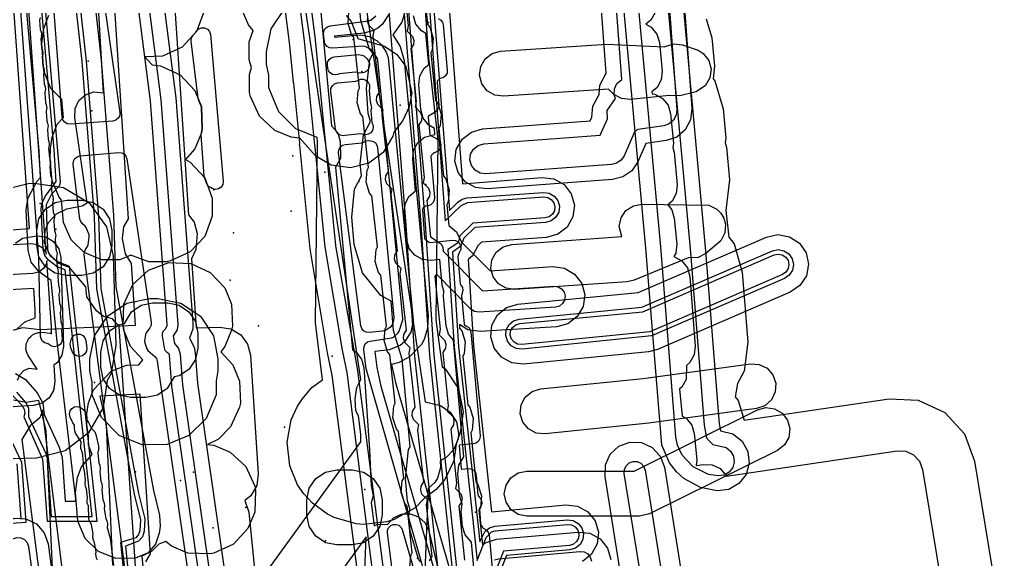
# Model space of a CAD drawing. Header units: metres. Extents: x 3158 to 3711, y 9867 to 11440.
# Drawn here: x 3248 to 3313.4, y 9930.1 to 9966 of the extents above; entities that cross this region are included whole.
import ezdxf

# ---------------------------------------------------------------- set-up
doc = ezdxf.new("R2010")
doc.units = ezdxf.units.M
for name, color, linetype in [('AI_GREENING_ALLOWED_ZONE', 4, 'Continuous'), ('AI_GREENING_EXCLUSIONS', 1, 'Continuous'), ('AI_GREENING_LAWN', 82, 'Continuous'), ('AI_GREENING_REJECTED', 6, 'Continuous')]:
    doc.layers.add(name, color=color, linetype=linetype)

msp = doc.modelspace()

# ---------------------------------------------------------------- linework, layer by layer
at = {"layer": 'AI_GREENING_ALLOWED_ZONE'}
msp.add_lwpolyline([(3259.801, 9965.221), (3259.944, 9965.371), (3260.135, 9965.45), (3260.342, 9965.445), (3260.529, 9965.356), (3260.664, 9965.2), (3260.724, 9965.002), (3261.575, 9955.245), (3261.548, 9955.035), (3261.436, 9954.854), (3261.26, 9954.736), (3261.051, 9954.702), (3260.846, 9954.758), (3260.724, 9954.821), (3260.583, 9954.93), (3260.489, 9955.081), (3260.353, 9955.427), (3260.319, 9955.573), (3260.11, 9958.325), (3260.123, 9958.482), (3260.179, 9958.711), (3260.186, 9958.779), (3260.134, 9960.158), (3260.115, 9960.244), (3259.956, 9960.624), (3259.921, 9960.754), (3259.443, 9964.554), (3259.463, 9964.77), (3259.573, 9964.957), (3259.766, 9965.164), (3259.801, 9965.221)], close=True, dxfattribs=at)
at = {"layer": 'AI_GREENING_EXCLUSIONS'}
for points in [[(3247.859, 10023.571), (3249.243, 10023.316), (3250.55, 10022.788), (3251.734, 10022), (3252.47, 10021.299), (3253.503, 10019.812), (3254.02, 10018.5), (3254.255, 10017.303), (3255.167, 10007.635), (3255.008, 10006.876), (3254.663, 10006.186), (3254.145, 10005.602), (3253.009, 10004.756), (3254.929, 9987.952), (3258.417, 9960.791), (3259.553, 9945.828), (3259.545, 9945.443), (3259.34, 9944.809), (3259.638, 9944.214), (3259.704, 9943.834), (3259.856, 9941.833), (3263.892, 9913.745)], [(3247.706, 10022.583), (3248.895, 10022.379), (3250.021, 10021.939), (3251.044, 10021.277), (3251.78, 10020.575), (3252.583, 10019.418), (3253.041, 10018.3), (3253.26, 10017.203), (3254.167, 10007.667), (3253.945, 10006.929), (3253.647, 10006.508), (3251.953, 10005.225), (3253.937, 9987.83), (3257.425, 9960.663), (3258.556, 9945.753), (3258.509, 9945.366), (3258.25, 9944.973), (3258.33, 9944.46), (3258.602, 9944.134), (3258.707, 9943.759), (3258.861, 9941.724), (3262.915, 9913.535)], [(3247.834, 9941.237), (3248.439, 9940.526), (3248.629, 9940.185), (3248.623, 9939.619), (3249.768, 9937.146), (3249.858, 9936.8), (3250.143, 9932.957), (3252.85, 9932.963), (3251.067, 9949.368), (3250.537, 9949.568), (3249.964, 9949.992), (3249.707, 9950.316), (3249.602, 9950.716), (3249.476, 9953.424), (3249.534, 9953.81), (3249.73, 9954.226), (3250.46, 9955.228), (3250.327, 9957.344), (3248.137, 9982.126), (3247.082, 9997.908)], [(3247.391, 9941.213), (3248.21, 9940.331), (3248.343, 9940.093), (3248.375, 9939.821), (3248.308, 9939.586), (3249.559, 9936.778), (3249.865, 9932.643), (3253.186, 9932.659), (3251.348, 9949.58), (3250.492, 9949.945), (3249.975, 9950.45), (3249.902, 9950.73), (3249.816, 9953.708), (3250.152, 9954.36), (3250.71, 9954.978), (3250.762, 9955.207), (3248.436, 9982.152), (3247.382, 9997.929)], [(3244.849, 9950.89), (3248.816, 9951.106), (3249.202, 9951.051), (3249.538, 9950.852), (3249.772, 9950.54), (3249.806, 9950.407), (3246.58, 9995.37)], [(3245.713, 9951.894), (3248.683, 9952.099), (3245.671, 9994.083)], [(3289.846, 9992.49), (3293.665, 9950.603), (3294.565, 9939.116), (3294.653, 9938.661), (3295.47, 9938.449), (3296.086, 9937.97), (3296.472, 9937.292), (3296.569, 9936.518), (3296.362, 9935.765), (3295.883, 9935.149), (3295.204, 9934.764), (3294.43, 9934.667), (3293.321, 9934.882), (3292.213, 9935.48), (3291.722, 9935.923), (3291.258, 9936.527), (3290.761, 9937.707), (3289.68, 9950.808), (3286.173, 9989.274)], [(3288.78, 9992.685), (3292.669, 9950.514), (3293.569, 9939.033), (3293.72, 9938.195), (3293.894, 9937.993), (3294.141, 9937.753), (3295.022, 9937.556), (3295.33, 9937.316), (3295.523, 9936.977), (3295.571, 9936.59), (3295.468, 9936.213), (3295.228, 9935.905), (3294.889, 9935.713), (3294.502, 9935.664), (3293.846, 9935.765), (3292.832, 9936.265), (3292.114, 9937.044), (3291.804, 9937.699), (3291.677, 9938.245), (3290.676, 9950.898), (3286.872, 9992.065)], [(3247.762, 9942.467), (3248.428, 9942.06), (3249.201, 9941.173), (3249.581, 9940.491), (3249.667, 9939.744), (3250.675, 9937.566), (3250.855, 9936.874), (3251.069, 9933.987), (3251.752, 9933.978), (3251.764, 9934.12), (3250.51, 9944.8), (3250.132, 9948.654), (3249.327, 9949.221), (3248.812, 9949.869), (3248.603, 9950.669), (3248.477, 9953.377), (3248.593, 9954.149), (3249.187, 9955.231), (3249.432, 9955.502), (3249.33, 9957.258), (3247.14, 9982.04)], [(3272.776, 9919.487), (3269.818, 9942.532), (3269.503, 9944.008), (3268.358, 9950.878), (3267.674, 9957.721), (3267.652, 9957.795), (3267.659, 9957.87), (3267.26, 9961.862), (3267.26, 9961.862), (3267.252, 9961.891), (3267.255, 9961.921), (3266.989, 9964.58), (3265.172, 9978.739)], [(3271.789, 9919.324), (3268.832, 9942.363), (3268.516, 9943.843), (3267.365, 9950.761), (3266.679, 9957.624), (3266.657, 9957.698), (3266.664, 9957.773), (3266.664, 9957.773), (3266.265, 9961.765), (3266.256, 9961.794), (3266.259, 9961.824), (3265.995, 9964.468), (3264.204, 9978.425)], [(3274.737, 9974.254), (3276.346, 9952.625), (3277.394, 9953.643), (3277.831, 9953.839), (3282.892, 9954.205), (3283.163, 9954.172), (3283.401, 9954.037), (3283.568, 9953.821), (3283.641, 9953.558), (3283.607, 9953.287), (3283.472, 9953.049), (3283.257, 9952.882), (3282.993, 9952.809), (3278.186, 9952.461), (3277.297, 9951.597), (3277.275, 9951.354), (3277.149, 9951.112), (3276.515, 9950.705), (3276.929, 9944.237), (3278.466, 9930.038), (3279.076, 9931.573), (3279.418, 9931.943), (3279.665, 9932.012), (3284.482, 9932.438), (3284.753, 9932.408), (3284.993, 9932.277), (3285.164, 9932.064), (3285.241, 9931.802), (3285.211, 9931.53), (3285.08, 9931.291), (3284.867, 9931.12), (3284.605, 9931.043), (3280.217, 9930.656), (3279.246, 9928.211)], [(3267.405, 9973.545), (3268.776, 9958.935), (3269.192, 9958.455), (3269.36, 9957.895), (3269.368, 9956.757), (3269.035, 9956.173), (3270.174, 9944.034), (3270.426, 9943.889), (3270.783, 9943.425), (3270.936, 9942.86), (3271.316, 9937.404), (3271.409, 9934.997), (3271.54, 9934.345), (3271.425, 9933.88), (3271.621, 9932.348), (3271.861, 9932.449), (3272.505, 9932.429), (3272.903, 9932.864), (3273.434, 9933.11), (3274.019, 9933.135), (3274.568, 9932.933), (3274.999, 9932.537), (3275.245, 9932.006), (3276.99, 9924.803)], [(3275.066, 9973.207), (3276.623, 9953.312), (3277.185, 9953.858), (3277.473, 9954.053), (3277.809, 9954.138), (3282.87, 9954.505), (3283.258, 9954.456), (3283.597, 9954.264), (3283.836, 9953.956), (3283.94, 9953.579), (3283.892, 9953.192), (3283.699, 9952.853), (3283.391, 9952.613), (3283.015, 9952.51), (3278.317, 9952.17), (3277.58, 9951.453), (3277.382, 9950.924), (3276.829, 9950.535), (3277.228, 9944.259), (3278.636, 9931.279), (3278.992, 9931.994), (3279.286, 9932.213), (3279.638, 9932.311), (3284.455, 9932.736), (3284.843, 9932.694), (3285.186, 9932.507), (3285.43, 9932.203), (3285.54, 9931.828), (3285.497, 9931.44), (3285.31, 9931.098), (3285.006, 9930.854), (3284.631, 9930.744), (3280.428, 9930.373), (3279.563, 9928.195)], [(3251.152, 9972.362), (3252.17, 9963.198), (3252.984, 9952.884), (3253.139, 9948.093), (3255.657, 9934.443), (3256.072, 9932.735), (3256.028, 9932.018), (3255.942, 9931.761), (3255.765, 9931.555), (3254.755, 9931.242), (3255.556, 9923.289)], [(3251.45, 9972.394), (3252.469, 9963.222), (3253.284, 9952.908), (3253.438, 9948.125), (3255.952, 9934.499), (3256.364, 9932.807), (3256.326, 9931.981), (3256.203, 9931.613), (3255.95, 9931.319), (3255.084, 9930.998), (3255.855, 9923.312)], [(3252.445, 9972.499), (3253.466, 9963.301), (3254.28, 9952.987), (3254.435, 9948.234), (3256.935, 9934.684), (3257.335, 9933.045), (3257.376, 9932.317), (3257.318, 9931.855), (3257.073, 9931.119), (3256.566, 9930.531), (3256.157, 9930.324), (3256.848, 9923.431)], [(3247.425, 9945.295), (3248.248, 9945.53), (3249.375, 9945.383), (3255.747, 9945.674), (3255.478, 9949.773), (3255.071, 9950.432), (3254.867, 9951.443), (3254.969, 9952.217), (3255.282, 9952.759), (3254.093, 9970.795)], [(3258.081, 9971.114), (3259.274, 9953.017), (3259.652, 9952.524), (3259.854, 9951.77), (3259.756, 9950.718), (3259.466, 9950.089), (3259.767, 9945.504), (3261.332, 9945.554), (3262.086, 9945.432), (3262.74, 9945.036), (3263.197, 9944.424), (3263.392, 9943.685), (3263.907, 9935.794), (3263.805, 9935.021), (3263.414, 9934.345), (3263.011, 9934.036), (3263.275, 9933.243), (3264.203, 9923.875)], [(3274.677, 9971.354), (3275.242, 9963.463), (3275.857, 9958.009), (3275.722, 9946.035), (3276.136, 9942.906), (3276.369, 9942.75), (3277.237, 9941.453), (3277.541, 9939.922), (3277.334, 9938.551), (3277.08, 9937.785), (3276.91, 9936.671), (3276.312, 9935.421), (3275.751, 9934.761), (3274.972, 9934.188), (3274.335, 9933.539), (3272.953, 9932.767), (3272.466, 9932.611), (3270.91, 9932.433), (3270.417, 9932.475), (3268.947, 9932.891), (3268.506, 9933.114), (3267.52, 9933.857), (3266.94, 9934.469), (3266.528, 9935.062), (3266.012, 9936.338), (3265.834, 9937.894), (3266.095, 9939.382), (3266.515, 9940.298), (3266.829, 9940.76), (3267.481, 9941.53), (3268.181, 9942.038), (3267.719, 9945.838), (3267.855, 9957.84), (3267.818, 9958.146), (3266.411, 9958.735), (3265.267, 9959.859), (3264.604, 9961.444), (3264.604, 9962.287), (3264.455, 9963.037), (3264.455, 9963.839), (3264.759, 9965.37), (3265.627, 9966.667)], [(3270.483, 9970.787), (3275.005, 9940.594), (3276.021, 9940.347), (3276.665, 9939.907), (3277.092, 9939.253), (3277.236, 9938.486), (3277.197, 9938.116), (3276.919, 9937.426), (3276.407, 9936.886), (3276.014, 9936.673), (3276.033, 9936.228), (3275.832, 9935.512), (3275.657, 9935.224), (3275.218, 9934.818), (3273.801, 9899.501)], [(3270.483, 9970.787), (3275.005, 9940.594), (3276.021, 9940.347), (3276.665, 9939.907), (3277.092, 9939.253), (3277.236, 9938.486), (3277.197, 9938.116), (3276.919, 9937.426), (3276.407, 9936.886), (3276.014, 9936.673), (3276.033, 9936.228), (3275.832, 9935.512), (3275.657, 9935.224), (3275.218, 9934.818), (3273.801, 9899.501)], [(3275.864, 9929.434), (3274.316, 9943.615), (3273.738, 9952.318), (3272.247, 9971.318)], [(3276.995, 9927.775), (3275.314, 9943.687), (3274.735, 9952.392), (3273.245, 9971.392)], [(3277.309, 9927.662), (3275.613, 9943.708), (3275.034, 9952.414), (3273.544, 9971.414)], [(3276.295, 9970.864), (3277.495, 9955.074), (3282.798, 9955.502), (3283.573, 9955.405), (3284.251, 9955.02), (3284.73, 9954.404), (3284.937, 9953.652), (3284.841, 9952.877), (3284.455, 9952.199), (3283.839, 9951.72), (3283.087, 9951.512), (3278.752, 9951.198), (3278.509, 9950.962), (3278.161, 9950.296), (3277.866, 9950.05), (3278.225, 9944.33), (3279.431, 9933.274), (3284.367, 9933.733), (3285.143, 9933.648), (3285.828, 9933.273), (3286.317, 9932.665), (3286.536, 9931.916), (3286.451, 9931.14), (3286.077, 9930.456), (3285.468, 9929.967)], [(3249.364, 9908.475), (3270.72, 9937.922), (3270.733, 9938.426), (3270.569, 9939.651), (3270.408, 9939.976), (3270.356, 9940.755), (3270.473, 9941.527), (3270.738, 9942.079), (3266.532, 9970.162)], [(3249.364, 9908.475), (3270.72, 9937.922), (3270.733, 9938.426), (3270.569, 9939.651), (3270.408, 9939.976), (3270.356, 9940.755), (3270.473, 9941.527), (3270.738, 9942.079), (3266.532, 9970.162)], [(3273.515, 9969.094), (3273.885, 9965.59), (3273.813, 9965.23), (3274.174, 9964.869), (3274.255, 9964.609), (3274.23, 9964.337), (3274.047, 9964.049), (3274.417, 9960.545), (3274.346, 9960.184), (3274.706, 9959.824), (3274.787, 9959.563), (3274.762, 9959.291), (3274.58, 9959.003), (3274.949, 9955.5), (3274.878, 9955.139), (3275.238, 9954.779), (3275.319, 9954.518), (3275.294, 9954.246), (3275.112, 9953.958), (3275.367, 9951.542), (3276.073, 9951.078), (3276.195, 9950.834), (3276.212, 9950.59), (3278.82, 9947.964), (3283.58, 9948.272), (3283.851, 9948.236), (3284.087, 9948.1), (3284.253, 9947.883), (3284.324, 9947.619), (3284.288, 9947.348), (3284.151, 9947.112), (3283.934, 9946.946), (3283.671, 9946.875), (3278.593, 9946.546), (3278.3, 9946.59), (3278.051, 9946.751), (3275.755, 9949.064), (3275.644, 9948.913), (3276.014, 9945.409), (3275.942, 9945.048), (3276.303, 9944.688), (3276.384, 9944.427), (3276.359, 9944.155), (3276.176, 9943.867), (3276.55, 9940.321), (3276.479, 9939.96), (3276.839, 9939.6), (3276.92, 9939.339), (3276.896, 9939.067), (3276.713, 9938.779), (3277.092, 9935.19), (3277.02, 9934.829), (3277.381, 9934.469), (3277.462, 9934.208), (3277.437, 9933.936), (3277.254, 9933.648), (3277.633, 9930.058)], [(3274.85, 9968.833), (3275.172, 9965.663), (3275.316, 9965.49), (3275.548, 9964.745), (3275.476, 9963.968), (3275.382, 9963.788), (3275.704, 9960.618), (3275.848, 9960.445), (3276.08, 9959.7), (3276.009, 9958.923), (3275.914, 9958.743), (3276.236, 9955.573), (3276.38, 9955.4), (3276.612, 9954.654), (3276.541, 9953.877), (3276.447, 9953.698), (3276.592, 9952.315), (3277.1, 9951.875), (3277.436, 9951.202), (3279.326, 9949.299), (3283.496, 9949.57), (3284.27, 9949.467), (3284.945, 9949.076), (3285.42, 9948.457), (3285.621, 9947.703), (3285.519, 9946.93), (3285.128, 9946.254), (3284.509, 9945.779), (3283.755, 9945.578), (3278.677, 9945.249), (3277.839, 9945.374), (3277.287, 9945.733), (3277.301, 9945.482), (3277.445, 9945.309), (3277.677, 9944.564), (3277.605, 9943.787), (3277.511, 9943.607), (3277.838, 9940.394), (3277.982, 9940.221), (3278.213, 9939.476), (3278.142, 9938.698), (3278.048, 9938.519), (3278.379, 9935.263), (3278.523, 9935.09), (3278.755, 9934.344), (3278.684, 9933.567), (3278.589, 9933.388), (3278.832, 9931.085), (3278.998, 9931.222), (3279.764, 9931.45), (3285.193, 9931.93), (3285.969, 9931.846), (3286.654, 9931.471), (3287.143, 9930.863), (3287.362, 9930.114)], [(3256.085, 9924.758), (3254.652, 9945.583), (3254.219, 9946.1), (3253.604, 9946.259), (3253.148, 9946.625), (3252.495, 9947.557), (3252.438, 9948.227), (3251.362, 9949.512), (3250.637, 9949.776), (3250.073, 9950.288), (3249.7, 9951.183), (3249.739, 9951.971), (3249.966, 9952.513), (3250.478, 9953.077), (3251.179, 9953.411), (3252.188, 9953.606), (3252.52, 9953.822), (3251.699, 9959.494), (3251.729, 9960.078), (3251.981, 9960.606), (3252.416, 9960.998), (3252.968, 9961.193), (3253.619, 9961.131), (3253.19, 9968.315)], [(3274.702, 9929.95), (3274.567, 9930.117), (3274.017, 9931.989), (3273.927, 9932.985), (3273.981, 9933.492), (3273.837, 9933.981), (3273.703, 9935.475), (3273.911, 9937.415), (3274.014, 9937.603), (3273.49, 9943.426), (3272.911, 9945.333), (3272.739, 9947.278), (3272.07, 9947.643), (3270.845, 9949.161), (3270.295, 9951.033), (3270.131, 9952.856), (3270.315, 9954.72), (3270.77, 9955.603), (3270.696, 9956.393), (3270.898, 9958.334), (3271.373, 9959.211), (3271.224, 9959.745), (3271.098, 9961.412), (3271.328, 9963.332), (3271.554, 9963.737), (3271.29, 9964.065), (3270.739, 9965.936), (3270.604, 9967.442)], [(3292.232, 9967.05), (3292.749, 9960.074), (3292.664, 9959.33), (3292.312, 9958.67), (3291.741, 9958.186), (3291.033, 9957.945), (3289.692, 9957.757), (3289.156, 9956.54), (3288.754, 9955.946), (3288.167, 9955.532), (3287.472, 9955.352), (3279.128, 9954.738), (3278.353, 9954.833), (3277.674, 9955.218), (3277.195, 9955.833), (3276.987, 9956.586), (3277.082, 9957.36), (3277.467, 9958.039), (3278.082, 9958.519), (3278.834, 9958.727), (3285.98, 9959.253), (3285.98, 9959.253), (3286.087, 9959.496), (3286.159, 9960.244), (3286.59, 9961.011), (3286.625, 9961.634), (3287.06, 9962.422), (3286.748, 9966.644)], [(3291.235, 9966.976), (3291.752, 9960), (3291.709, 9959.628), (3291.533, 9959.298), (3291.248, 9959.056), (3290.894, 9958.936), (3289.155, 9958.691), (3288.963, 9958.585), (3288.241, 9956.943), (3288.04, 9956.646), (3287.746, 9956.439), (3287.399, 9956.349), (3279.054, 9955.735), (3278.667, 9955.783), (3278.328, 9955.975), (3278.088, 9956.283), (3277.984, 9956.659), (3278.032, 9957.046), (3278.224, 9957.386), (3278.532, 9957.626), (3278.908, 9957.73), (3286.653, 9958.299), (3286.653, 9958.299), (3287.133, 9959.391), (3287.117, 9959.956), (3287.66, 9960.74), (3287.571, 9960.994), (3287.593, 9961.383), (3287.763, 9961.735), (3288.094, 9962.008), (3287.745, 9966.718)], [(3260.307, 9966.554), (3259.799, 9965.2), (3258.839, 9964.168), (3257.534, 9963.566), (3256.37, 9963.511), (3256.845, 9962.975), (3257.415, 9962.921), (3258.719, 9962.318), (3259.679, 9961.286), (3260.132, 9960.203), (3260.187, 9958.744), (3260.132, 9958.473), (3259.679, 9957.39), (3259.061, 9956.7), (3259.385, 9956.508), (3260.344, 9955.476), (3260.852, 9954.122), (3260.852, 9952.934), (3260.344, 9951.58), (3259.385, 9950.548), (3258.08, 9949.946), (3257.809, 9949.891), (3256.621, 9949.891), (3255.437, 9950.328), (3254.691, 9950.033), (3253.503, 9950.033), (3252.338, 9950.503), (3251.461, 9951.358), (3250.963, 9952.509), (3250.829, 9953.999), (3250.663, 9954.186), (3250.21, 9955.27), (3250.077, 9956.723), (3250.078, 9957.441), (3250.195, 9958.168), (3250.534, 9959.043), (3250.946, 9959.477), (3250.831, 9960.674), (3250.11, 9961.417), (3249.64, 9962.582), (3249.512, 9964.401), (3249.642, 9965.399), (3249.981, 9966.274)], [(3269.759, 9966.256), (3270.077, 9965.866), (3270.538, 9964.742), (3272.304, 9964.217), (3273.132, 9963.664), (3273.732, 9962.871), (3274.115, 9961.118), (3273.935, 9960.196), (3273.513, 9959.283), (3272.919, 9958.506), (3272.866, 9958.241), (3272.216, 9957.166), (3271.266, 9956.454), (3270.052, 9956.13), (3268.761, 9956.314), (3267.748, 9956.909), (3266.675, 9958.111), (3266.103, 9958.166), (3265.019, 9958.619), (3263.988, 9959.579), (3263.385, 9960.883), (3263.33, 9961.155), (3263.33, 9962.342), (3263.467, 9962.809), (3263.31, 9963.324), (3263.31, 9964.512), (3263.565, 9965.262), (3263.565, 9965.262), (3263.248, 9965.652), (3262.794, 9966.735)], [(3272.574, 9966.296), (3272.15, 9965.664), (3271.854, 9965.42), (3271.51, 9965.234), (3270.935, 9965.079), (3268.968, 9964.885), (3268.974, 9964.827), (3270.717, 9964.974), (3271.291, 9964.859), (3271.809, 9964.582), (3272.1, 9964.316), (3272.424, 9963.829), (3272.555, 9963.46), (3274.222, 9945.981), (3274.064, 9945.213), (3273.638, 9944.581), (3273.341, 9944.338), (3272.616, 9944.038), (3271.656, 9943.927), (3271.791, 9942.869), (3272.058, 9941.625), (3278.32, 9920.09)], [(3273.989, 9929.591), (3274.054, 9930.369), (3274.147, 9930.549), (3273.807, 9933.645), (3273.661, 9933.817), (3273.424, 9934.56), (3273.488, 9935.338), (3273.581, 9935.519), (3273.242, 9938.615), (3273.096, 9938.787), (3272.858, 9939.53), (3272.923, 9940.308), (3273.016, 9940.488), (3272.659, 9943.736), (3272.514, 9943.908), (3272.276, 9944.651), (3272.341, 9945.429), (3272.434, 9945.609), (3272.06, 9949.008), (3271.914, 9949.18), (3271.676, 9949.923), (3271.741, 9950.701), (3271.834, 9950.881), (3271.46, 9954.28), (3271.314, 9954.452), (3271.077, 9955.195), (3271.142, 9955.973), (3271.234, 9956.154), (3270.86, 9959.553), (3270.715, 9959.724), (3270.477, 9960.468), (3270.542, 9961.245), (3270.635, 9961.426), (3270.261, 9964.825), (3270.115, 9964.997), (3269.878, 9965.74), (3269.942, 9966.518)], [(3273.684, 9966.569), (3273.454, 9965.821), (3272.851, 9964.971), (3273.349, 9964.209), (3273.603, 9963.263), (3275.218, 9946.275), (3275.175, 9945.482), (3274.943, 9944.735), (3274.759, 9944.398), (3273.976, 9943.565), (3273.286, 9943.196), (3272.774, 9943.068), (3273.029, 9941.868), (3278.605, 9922.688)], [(3278.467, 9927.163), (3278.099, 9931.25), (3277.668, 9931.741), (3277.502, 9932.302), (3277.413, 9933.298), (3277.467, 9933.805), (3277.323, 9934.294), (3277.189, 9935.788), (3277.251, 9936.37), (3277.588, 9936.93), (3276.892, 9944.676), (3276.562, 9945.085), (3276.397, 9945.647), (3276.223, 9947.576), (3276.262, 9947.935), (3276.142, 9948.34), (3275.99, 9950.039), (3275.409, 9949.986), (3274.827, 9950.049), (3274.313, 9950.329), (3273.946, 9950.785), (3273.781, 9951.346), (3273.617, 9953.17), (3273.672, 9953.729), (3273.929, 9954.229), (3274.377, 9954.607), (3274.181, 9956.718), (3274.242, 9957.3), (3274.52, 9957.814), (3274.975, 9958.183), (3275.661, 9958.362), (3275.625, 9958.763), (3275.232, 9958.985), (3274.871, 9959.445), (3274.714, 9960.009), (3274.588, 9961.676), (3274.657, 9962.252), (3274.939, 9962.758), (3275.244, 9963.002), (3275.058, 9965.069), (3274.758, 9965.233), (3274.39, 9965.688), (3274.225, 9966.25)], [(3290.299, 9966.471), (3290.026, 9965.961), (3289.684, 9965.677), (3290.052, 9965.483), (3290.428, 9965.026), (3290.598, 9964.459), (3290.773, 9962.571), (3290.714, 9961.995), (3290.442, 9961.485), (3290.097, 9961.198), (3290.111, 9961.049), (3290.287, 9961.03), (3290.802, 9960.752), (3291.171, 9960.297), (3291.337, 9959.736), (3291.519, 9957.777), (3291.488, 9957.477), (3291.574, 9957.188), (3291.776, 9955.017), (3291.715, 9954.435), (3291.436, 9953.921), (3291.145, 9953.684), (3291.414, 9953.353), (3291.581, 9952.792), (3291.742, 9951.057), (3291.681, 9950.475), (3291.551, 9950.235), (3292.086, 9949.947), (3292.449, 9949.487), (3292.608, 9948.924), (3292.978, 9944.282), (3292.91, 9943.7), (3292.624, 9943.189), (3292.389, 9943.004), (3292.36, 9942.078), (3292.082, 9941.563), (3291.932, 9941.442), (3292.099, 9939.64), (3292.375, 9939.49), (3292.743, 9939.036), (3292.91, 9938.475), (3293.073, 9936.722), (3293.035, 9936.359), (3293.511, 9936.429), (3294.096, 9936.401), (3294.625, 9936.151), (3295.043, 9935.646), (3306.396, 9937.331), (3306.975, 9937.304), (3307.501, 9937.059), (3307.894, 9936.633), (3308.097, 9936.089), (3309.947, 9924.744)], [(3275.303, 9930.01), (3275.483, 9930.299), (3275.093, 9933.729), (3275.162, 9934.09), (3274.798, 9934.447), (3274.715, 9934.707), (3274.738, 9934.98), (3274.918, 9935.269), (3274.528, 9938.698), (3274.597, 9939.06), (3274.233, 9939.417), (3274.15, 9939.677), (3274.173, 9939.949), (3274.353, 9940.239), (3273.946, 9943.819), (3274.014, 9944.181), (3273.651, 9944.538), (3273.568, 9944.798), (3273.59, 9945.07), (3273.77, 9945.359), (3273.346, 9949.092), (3273.415, 9949.453), (3273.051, 9949.81), (3272.968, 9950.07), (3272.991, 9950.342), (3273.171, 9950.632), (3272.746, 9954.364), (3272.815, 9954.725), (3272.452, 9955.082), (3272.368, 9955.342), (3272.391, 9955.615), (3272.571, 9955.904), (3272.147, 9959.636), (3272.215, 9959.997), (3271.852, 9960.354), (3271.769, 9960.615), (3271.791, 9960.887), (3271.972, 9961.176), (3271.547, 9964.908), (3271.616, 9965.27), (3271.252, 9965.627), (3271.169, 9965.887), (3271.192, 9966.159)], [(3293.706, 9966.037), (3294.083, 9964.782), (3294.258, 9962.895), (3294.172, 9962.047), (3294.267, 9961.93), (3294.822, 9960.06), (3295.004, 9958.101), (3294.973, 9957.801), (3295.059, 9957.512), (3295.261, 9955.341), (3295.008, 9953.308), (3295.213, 9951.526), (3295.566, 9951.079), (3296.097, 9949.202), (3296.467, 9944.559), (3296.239, 9942.622), (3295.783, 9941.806), (3295.636, 9940.918), (3295.839, 9940.669), (3296.228, 9939.36), (3305.882, 9940.793), (3307.813, 9940.702), (3309.565, 9939.885), (3310.877, 9938.464), (3311.551, 9936.652), (3313.401, 9925.308)], [(3246.733, 9954.628), (3248.593, 9955.1), (3248.992, 9955.122), (3250.954, 9954.838), (3252.652, 9953.813), (3253.817, 9952.209), (3254.267, 9950.278), (3254.443, 9944.356), (3254.13, 9942.461), (3253.849, 9942.003), (3253.599, 9940.199), (3252.612, 9938.516), (3251.056, 9937.339), (3249.168, 9936.847), (3247.597, 9936.799)], [(3247.765, 9951.122), (3248.229, 9951.464), (3249.186, 9951.628), (3249.775, 9951.542), (3250.284, 9951.235), (3250.634, 9950.754), (3250.769, 9950.174), (3250.944, 9944.252), (3250.85, 9943.684), (3250.549, 9943.193), (3250.309, 9943.016), (3250.373, 9941.926), (3250.292, 9941.347), (3249.996, 9940.842), (3249.529, 9940.489), (3248.963, 9940.341), (3247.615, 9940.262)], [(3247.893, 9942.027), (3248.04, 9942.388), (3248.314, 9942.666), (3248.674, 9942.818), (3249.208, 9942.762), (3248.607, 9943.662), (3248.595, 9943.692), (3248.574, 9943.716), (3248.523, 9943.872), (3248.462, 9944.025), (3248.462, 9944.056), (3248.452, 9944.086), (3248.465, 9944.25), (3248.467, 9944.415), (3248.479, 9944.444), (3248.481, 9944.475), (3248.555, 9944.622), (3248.62, 9944.773), (3248.643, 9944.796), (3248.657, 9944.824), (3248.782, 9944.931), (3248.9, 9945.046), (3248.929, 9945.058), (3248.953, 9945.078), (3249.026, 9945.097), (3249.262, 9945.191), (3249.397, 9945.189), (3249.517, 9945.219), (3250.095, 9945.138), (3250.152, 9945.105), (3250.153, 9945.568), (3249.838, 9949.952), (3249.813, 9949.776), (3249.615, 9949.44), (3249.302, 9949.206), (3248.924, 9949.109), (3244.014, 9948.841)], [(3247.869, 9945.44), (3248.119, 9945.654), (3248.354, 9945.884), (3248.413, 9945.908), (3248.461, 9945.949), (3248.62, 9945.99), (3249.058, 9946.166), (3249.07, 9946.712), (3248.969, 9948.11), (3244.069, 9947.843)], [(3250.212, 9929.538), (3249.795, 9938.686), (3249.318, 9940.678), (3248.476, 9940.537), (3247.631, 9940.699)], [(3256.43, 9929.942), (3256.743, 9930.485), (3256.048, 9941.088), (3253.364, 9940.96), (3253.782, 9939.057), (3254.208, 9929.72)], [(3253.013, 9912.213), (3249.552, 9940.06), (3249.517, 9939.878), (3249.37, 9939.517), (3249.37, 9939.517), (3248.741, 9938.982), (3248.18, 9938.079), (3250.626, 9919.203)], [(3245.087, 9932.362), (3248.467, 9932.577), (3248.172, 9936.547), (3247.037, 9938.998)], [(3288.03, 9929.037), (3286.972, 9935.614), (3287, 9936.393), (3287.325, 9937.103), (3287.897, 9937.634), (3288.628, 9937.906), (3289.408, 9937.877), (3290.118, 9937.552), (3290.649, 9936.981), (3290.921, 9936.249), (3292.019, 9929.422)], [(3245.338, 9932.728), (3248.145, 9932.862), (3247.877, 9936.471)], [(3289.397, 9928.721), (3288.255, 9935.82), (3288.265, 9936.093), (3288.379, 9936.341), (3288.579, 9936.527), (3288.835, 9936.623), (3289.108, 9936.612), (3289.356, 9936.499), (3289.542, 9936.299), (3289.637, 9936.043), (3290.825, 9928.662)], [(3247.793, 9917.012), (3245.958, 9930.609), (3246.006, 9931.388), (3246.349, 9932.089), (3246.934, 9932.605), (3247.672, 9932.859), (3248.451, 9932.81), (3249.152, 9932.467), (3249.668, 9931.882), (3249.922, 9931.144), (3250.579, 9926.273)], [(3249.082, 9917.185), (3247.246, 9930.783), (3247.263, 9931.055), (3247.383, 9931.301), (3247.588, 9931.482), (3247.846, 9931.57), (3248.119, 9931.553), (3248.364, 9931.433), (3248.545, 9931.229), (3248.633, 9930.97), (3249.361, 9925.584)], [(3269.811, 9899.843), (3271.087, 9931.614), (3253.124, 9906.847)], [(3269.811, 9899.843), (3271.087, 9931.614), (3253.124, 9906.847)], [(3279.611, 9930.076), (3279.879, 9930.156), (3285.308, 9930.635), (3285.579, 9930.605), (3285.819, 9930.474), (3285.99, 9930.261), (3286.067, 9929.999)]]:
    msp.add_lwpolyline(points, dxfattribs=at)
for points in [[(3293.871, 9963.27), (3294.026, 9962.706), (3293.953, 9962.125), (3293.664, 9961.616), (3293.034, 9961.185), (3291.948, 9960.93), (3291.256, 9960.956), (3288.656, 9960.684), (3288.073, 9960.738), (3287.555, 9961.011), (3287.214, 9961.362), (3280.224, 9960.89), (3279.644, 9960.966), (3279.136, 9961.257), (3278.779, 9961.721), (3278.627, 9962.286), (3278.702, 9962.866), (3278.994, 9963.374), (3279.457, 9963.731), (3280.022, 9963.884), (3287.1, 9964.361), (3290.904, 9964.181), (3291.536, 9964.389), (3292.117, 9964.316), (3293.172, 9963.953), (3293.512, 9963.732), (3293.871, 9963.27)], [(3252.935, 9953.828), (3253.584, 9953.394), (3254.018, 9952.745), (3254.17, 9951.98), (3254.17, 9950.98), (3254.018, 9950.215), (3253.584, 9949.566), (3252.935, 9949.132), (3252.17, 9948.98), (3251.17, 9948.98), (3250.405, 9949.132), (3249.756, 9949.566), (3249.322, 9950.215), (3249.17, 9950.98), (3249.17, 9951.98), (3249.322, 9952.745), (3249.756, 9953.394), (3250.405, 9953.828), (3251.17, 9953.98), (3252.17, 9953.98), (3252.935, 9953.828)], [(3289.431, 9953.726), (3293.887, 9953.652), (3294.41, 9953.39), (3294.669, 9953.133), (3294.874, 9952.784), (3294.978, 9952.392), (3294.937, 9951.808), (3294.675, 9951.285), (3293.684, 9950.449), (3293.162, 9950.183), (3292.497, 9950.164), (3288.915, 9948.667), (3288.437, 9948.554), (3280.97, 9948.056), (3280.389, 9948.132), (3279.882, 9948.424), (3279.525, 9948.888), (3279.373, 9949.453), (3279.449, 9950.033), (3279.741, 9950.541), (3280.205, 9950.897), (3280.77, 9951.049), (3288.091, 9951.574), (3287.924, 9952.234), (3288.041, 9952.807), (3288.368, 9953.292), (3288.857, 9953.615), (3289.431, 9953.726)], [(3300.343, 9950.495), (3300.506, 9949.731), (3300.365, 9948.964), (3299.941, 9948.309), (3299.299, 9947.866), (3290.464, 9944.054), (3289.864, 9943.899), (3281.556, 9943.097), (3280.779, 9943.175), (3280.092, 9943.545), (3279.598, 9944.149), (3279.373, 9944.896), (3279.451, 9945.672), (3279.82, 9946.36), (3280.425, 9946.854), (3281.172, 9947.079), (3289.168, 9947.85), (3297.714, 9951.538), (3298.477, 9951.702), (3299.245, 9951.561), (3299.9, 9951.137), (3300.343, 9950.495)], [(3299.506, 9949.717), (3299.436, 9949.333), (3299.224, 9949.005), (3298.903, 9948.784), (3290.068, 9944.972), (3281.46, 9944.093), (3281.072, 9944.132), (3280.728, 9944.316), (3280.481, 9944.618), (3280.368, 9944.992), (3280.407, 9945.38), (3280.592, 9945.724), (3280.894, 9945.971), (3281.268, 9946.083), (3289.42, 9946.87), (3298.11, 9950.62), (3298.492, 9950.702), (3298.875, 9950.631), (3299.203, 9950.419), (3299.425, 9950.098), (3299.506, 9949.717)], [(3299.157, 9949.444), (3299.009, 9949.214), (3298.784, 9949.059), (3289.949, 9945.247), (3281.431, 9944.391), (3281.159, 9944.419), (3280.919, 9944.548), (3280.746, 9944.759), (3280.667, 9945.021), (3280.694, 9945.293), (3280.824, 9945.533), (3281.035, 9945.706), (3281.297, 9945.785), (3289.495, 9946.576), (3298.229, 9950.345), (3298.496, 9950.402), (3298.765, 9950.353), (3298.994, 9950.204), (3299.149, 9949.979), (3299.206, 9949.712), (3299.157, 9949.444)], [(3252.614, 9937.701), (3252.614, 9938.33), (3252.498, 9939.073), (3252.499, 9939.791), (3252.616, 9940.518), (3252.955, 9941.393), (3254.115, 9942.615), (3255.145, 9943.022), (3255.955, 9943.044), (3256.223, 9943.383), (3255.42, 9944.259), (3254.967, 9945.342), (3254.912, 9945.613), (3254.967, 9947.072), (3255.569, 9948.377), (3256.601, 9949.336), (3257.955, 9949.844), (3259.414, 9949.79), (3260.719, 9949.187), (3261.678, 9948.155), (3262.132, 9947.072), (3262.186, 9945.613), (3262.132, 9945.342), (3261.678, 9944.259), (3261.408, 9943.916), (3262.211, 9943.041), (3262.665, 9941.957), (3262.719, 9940.499), (3262.665, 9940.228), (3262.062, 9938.923), (3261.252, 9938.113), (3260.522, 9937.751), (3260.96, 9937.696), (3262.043, 9937.243), (3263.075, 9936.283), (3263.677, 9934.978), (3263.732, 9934.707), (3263.677, 9933.249), (3263.224, 9932.165), (3262.264, 9931.134), (3260.96, 9930.531), (3260.689, 9930.476), (3259.23, 9930.531), (3258.147, 9930.984), (3257.75, 9931.309), (3257.296, 9931.119), (3256.798, 9930.643), (3255.714, 9930.19), (3254.445, 9930.173), (3253.28, 9930.643), (3252.403, 9931.498), (3251.905, 9932.649), (3251.76, 9934.549), (3251.89, 9935.547), (3252.151, 9936.271), (3252.856, 9937.082), (3252.614, 9937.701)], [(3253.878, 9946.279), (3255.175, 9947.147), (3256.706, 9947.451), (3257.228, 9947.446), (3258.759, 9947.142), (3260.056, 9946.274), (3260.924, 9944.977), (3261.228, 9943.446), (3261.228, 9942.64), (3261.097, 9941.981), (3261.097, 9941.056), (3260.434, 9939.47), (3259.29, 9938.347), (3257.845, 9937.743), (3256.184, 9937.727), (3254.662, 9938.347), (3253.475, 9939.534), (3252.855, 9941.056), (3252.855, 9941.899), (3252.706, 9942.649), (3252.706, 9943.451), (3253.01, 9944.982), (3253.878, 9946.279)], [(3256.883, 9947.158), (3257.883, 9947.158), (3258.648, 9947.006), (3259.297, 9946.572), (3259.731, 9945.923), (3259.883, 9945.158), (3259.883, 9944.158), (3259.731, 9943.393), (3259.297, 9942.744), (3258.648, 9942.31), (3258.306, 9942.242), (3257.847, 9941.466), (3257.198, 9941.032), (3256.433, 9940.88), (3255.433, 9940.88), (3254.668, 9941.032), (3254.019, 9941.466), (3253.585, 9942.115), (3253.433, 9942.88), (3253.433, 9943.88), (3253.585, 9944.645), (3254.019, 9945.294), (3254.668, 9945.728), (3255.01, 9945.796), (3255.469, 9946.572), (3256.118, 9947.006), (3256.883, 9947.158)], [(3298.3, 9941.24), (3298.043, 9940.714), (3297.604, 9940.327), (3297.051, 9940.136), (3289.882, 9939.165), (3282.982, 9938.454), (3282.399, 9938.509), (3281.882, 9938.783), (3281.509, 9939.234), (3281.336, 9939.793), (3281.391, 9940.376), (3281.665, 9940.893), (3282.116, 9941.266), (3282.675, 9941.439), (3289.503, 9942.141), (3296.648, 9943.109), (3297.232, 9943.073), (3297.758, 9942.816), (3298.146, 9942.378), (3298.336, 9941.824), (3298.3, 9941.24)], [(3299.273, 9938.805), (3299.197, 9938.225), (3298.906, 9937.718), (3298.442, 9937.36), (3289.925, 9933.136), (3289.259, 9932.98), (3281.775, 9932.98), (3281.201, 9933.094), (3280.714, 9933.419), (3280.389, 9933.906), (3280.275, 9934.48), (3280.389, 9935.054), (3280.714, 9935.541), (3281.201, 9935.866), (3281.775, 9935.98), (3288.907, 9935.98), (3297.11, 9940.048), (3297.675, 9940.201), (3298.255, 9940.125), (3298.762, 9939.834), (3299.12, 9939.37), (3299.273, 9938.805)], [(3271.558, 9935.485), (3271.992, 9934.836), (3272.144, 9934.071), (3272.144, 9933.071), (3271.992, 9932.306), (3271.558, 9931.657), (3270.909, 9931.223), (3270.144, 9931.071), (3269.144, 9931.071), (3268.379, 9931.223), (3267.73, 9931.657), (3267.296, 9932.306), (3267.144, 9933.071), (3267.144, 9934.071), (3267.296, 9934.836), (3267.73, 9935.485), (3268.379, 9935.919), (3269.144, 9936.071), (3270.144, 9936.071), (3270.909, 9935.919), (3271.558, 9935.485)]]:
    msp.add_lwpolyline(points, close=True, dxfattribs=at)
at = {"layer": 'AI_GREENING_LAWN'}
for points in [[(3249.397, 9966.134), (3249.366, 9965.954), (3249.41, 9965.339), (3249.466, 9965.183), (3249.494, 9964.995), (3249.477, 9964.921), (3249.483, 9964.92), (3249.451, 9964.74), (3249.496, 9964.124), (3249.551, 9963.968), (3249.58, 9963.781), (3249.562, 9963.706), (3249.569, 9963.705), (3249.537, 9963.525), (3249.582, 9962.909), (3249.637, 9962.754), (3249.666, 9962.566), (3249.648, 9962.491), (3249.655, 9962.49), (3249.623, 9962.31), (3249.668, 9961.694), (3249.723, 9961.539), (3249.752, 9961.351), (3249.734, 9961.276), (3249.74, 9961.275), (3249.709, 9961.095), (3249.753, 9960.48), (3249.809, 9960.324), (3249.837, 9960.136), (3249.82, 9960.061), (3249.826, 9960.06), (3249.794, 9959.88), (3249.839, 9959.265), (3249.895, 9959.109), (3249.923, 9958.921), (3249.906, 9958.847), (3249.912, 9958.845), (3249.88, 9958.665), (3249.925, 9958.05), (3249.98, 9957.894), (3250.009, 9957.706), (3249.991, 9957.632), (3249.998, 9957.631), (3249.966, 9957.451), (3250.011, 9956.835), (3250.066, 9956.679), (3250.095, 9956.492), (3250.077, 9956.417), (3250.084, 9956.416), (3250.052, 9956.236), (3250.096, 9955.62), (3250.152, 9955.465), (3250.181, 9955.277), (3250.163, 9955.202), (3250.169, 9955.201), (3250.138, 9955.021), (3250.182, 9954.405), (3250.238, 9954.25), (3250.266, 9954.062), (3250.249, 9953.987), (3250.255, 9953.986), (3250.223, 9953.806), (3250.268, 9953.191), (3250.323, 9953.035), (3250.352, 9952.847), (3250.334, 9952.772), (3250.341, 9952.771), (3250.309, 9952.591), (3250.354, 9951.976), (3250.409, 9951.82), (3250.438, 9951.632), (3250.42, 9951.557), (3250.427, 9951.556), (3250.395, 9951.376), (3250.44, 9950.761), (3250.495, 9950.605), (3250.524, 9950.417), (3250.506, 9950.343), (3250.512, 9950.342), (3250.481, 9950.162), (3250.525, 9949.546), (3250.581, 9949.39), (3250.609, 9949.203), (3250.592, 9949.128), (3250.598, 9949.127), (3250.566, 9948.947), (3250.611, 9948.331), (3250.667, 9948.176), (3250.695, 9947.988), (3250.678, 9947.913), (3250.684, 9947.912), (3250.652, 9947.732), (3250.697, 9947.116), (3250.752, 9946.961), (3250.781, 9946.773), (3250.763, 9946.698), (3250.77, 9946.697), (3250.738, 9946.517), (3250.783, 9945.902), (3250.836, 9945.751), (3250.855, 9945.483), (3250.823, 9945.326), (3250.862, 9944.773), (3250.835, 9944.569), (3250.727, 9944.394), (3250.558, 9944.277), (3250.357, 9944.238), (3250.156, 9944.283), (3250.026, 9944.379), (3250.025, 9944.378), (3249.958, 9944.431), (3249.917, 9944.444), (3249.862, 9944.451), (3249.694, 9944.506), (3249.556, 9944.614), (3249.464, 9944.764), (3249.43, 9944.936), (3249.319, 9950.131), (3249.319, 9950.144), (3245.957, 9995.85)], [(3261.818, 9916.257), (3258.168, 9941.632), (3258.164, 9941.665), (3258.01, 9943.683), (3257.996, 9943.729), (3257.966, 9943.766), (3257.844, 9943.866), (3257.726, 9944.005), (3257.665, 9944.177), (3257.542, 9944.975), (3257.548, 9945.162), (3257.623, 9945.334), (3257.756, 9945.466), (3257.759, 9945.468), (3257.785, 9945.508), (3257.838, 9945.648), (3257.854, 9945.755), (3256.731, 9960.567), (3256.73, 9960.58), (3253.243, 9987.741)], [(3265.855, 9978.915), (3267.684, 9964.666), (3267.685, 9964.652), (3269.052, 9950.969), (3269.055, 9950.951), (3270.507, 9942.661), (3270.51, 9942.639), (3273.59, 9918.867)], [(3277.407, 9920.682), (3271.111, 9942.715), (3271.096, 9942.789), (3270.932, 9944.068), (3270.944, 9944.261), (3271.029, 9944.434), (3271.173, 9944.562), (3271.355, 9944.627), (3272.777, 9944.835), (3272.902, 9944.893), (3273.213, 9945.164), (3273.286, 9945.278), (3273.513, 9946.038), (3273.523, 9946.133), (3271.867, 9963.293), (3271.828, 9963.404), (3271.499, 9963.91), (3271.409, 9963.992), (3271.028, 9964.197), (3270.897, 9964.225), (3268.841, 9964.094), (3268.654, 9964.118), (3268.488, 9964.21), (3268.369, 9964.357), (3268.313, 9964.538), (3268.258, 9965.025), (3268.274, 9965.217), (3268.362, 9965.389), (3268.509, 9965.515), (3268.692, 9965.576), (3271.26, 9965.904), (3271.388, 9965.961), (3271.721, 9966.245)], [(3275.872, 9966.067), (3276.039, 9965.973), (3276.158, 9965.822), (3276.212, 9965.638), (3276.483, 9962.623), (3276.463, 9962.43), (3276.37, 9962.259), (3276.22, 9962.137), (3276.081, 9962.094), (3276.082, 9962.092), (3276.003, 9962.07), (3275.97, 9962.048), (3275.838, 9961.92), (3275.81, 9961.877), (3275.802, 9961.827), (3275.912, 9960.305), (3275.893, 9960.127), (3275.812, 9959.968), (3275.681, 9959.847), (3275.238, 9959.566), (3275.208, 9959.537), (3275.204, 9959.495), (3275.316, 9958.348), (3275.327, 9958.309), (3275.359, 9958.287), (3275.764, 9958.096), (3275.926, 9957.974), (3276.027, 9957.798), (3276.049, 9957.597), (3275.99, 9957.403), (3275.858, 9957.249), (3275.676, 9957.16), (3275.62, 9957.145), (3275.588, 9957.124), (3275.431, 9956.984), (3275.401, 9956.94), (3275.393, 9956.887), (3275.628, 9954.155), (3275.609, 9953.97), (3275.524, 9953.805), (3275.385, 9953.682), (3275.21, 9953.619), (3275.046, 9953.592), (3275.01, 9953.58), (3274.979, 9953.556), (3274.862, 9953.434), (3274.836, 9953.392), (3274.829, 9953.344), (3274.976, 9951.474), (3274.989, 9951.429), (3275.018, 9951.392), (3275.234, 9951.212), (3275.275, 9951.19), (3275.321, 9951.185), (3276.847, 9951.321), (3277.035, 9951.302), (3277.203, 9951.214), (3277.326, 9951.07), (3277.387, 9950.89), (3277.376, 9950.701), (3277.296, 9950.53), (3277.262, 9950.482), (3277.198, 9950.331), (3277.179, 9950.212), (3277.345, 9948.43), (3277.354, 9948.393), (3277.375, 9948.36), (3277.388, 9948.345), (3277.484, 9948.185), (3277.515, 9948), (3277.475, 9947.817), (3277.443, 9947.74), (3277.424, 9947.621), (3277.599, 9945.739), (3277.609, 9945.701), (3277.641, 9945.678), (3277.769, 9945.615), (3277.908, 9945.516), (3278.005, 9945.375), (3278.049, 9945.211), (3278.667, 9938.331), (3278.646, 9938.137), (3278.553, 9937.966), (3278.401, 9937.843), (3278.214, 9937.788), (3277.325, 9937.708), (3277.285, 9937.696), (3277.28, 9937.655), (3277.415, 9936.159), (3277.426, 9936.119), (3277.468, 9936.115), (3277.864, 9936.15), (3278.059, 9936.129), (3278.23, 9936.036), (3278.353, 9935.883), (3278.407, 9935.696), (3278.519, 9934.41), (3278.528, 9934.375), (3278.546, 9934.344), (3278.668, 9934.192), (3278.76, 9934.017), (3278.776, 9933.819), (3278.714, 9933.631), (3278.656, 9933.565), (3278.63, 9933.519), (3278.624, 9933.473), (3278.693, 9932.474), (3278.733, 9932.356), (3278.82, 9932.223), (3278.86, 9932.186), (3278.902, 9932.173), (3279.077, 9932.081), (3279.203, 9931.928), (3279.26, 9931.738), (3279.661, 9927.285)], [(3255.379, 9926.846), (3252.338, 9950.363), (3252.348, 9950.542), (3252.42, 9950.707), (3252.558, 9950.912), (3252.598, 9951.019), (3252.666, 9951.558), (3252.651, 9951.68), (3252.457, 9952.161), (3252.393, 9952.253), (3252.207, 9952.421), (3252.098, 9952.561), (3252.045, 9952.731), (3251.594, 9956.375), (3251.61, 9956.574), (3251.61, 9956.574), (3251.702, 9956.751), (3251.855, 9956.878), (3252.046, 9956.935), (3254.629, 9957.163), (3254.816, 9957.144), (3254.982, 9957.058), (3255.105, 9956.916), (3255.167, 9956.739), (3256.795, 9945.88), (3256.786, 9945.684), (3256.701, 9945.507), (3256.452, 9945.173), (3256.405, 9945.056), (3256.349, 9944.607), (3256.36, 9944.5), (3256.489, 9944.102), (3256.562, 9943.992), (3257.025, 9943.594), (3257.138, 9943.455), (3257.194, 9943.286), (3260.994, 9917.084)], [(3253.214, 9930.054), (3253.146, 9930.2), (3253.102, 9930.464), (3253.119, 9930.623), (3253.02, 9931.22), (3252.947, 9931.387), (3252.952, 9931.39), (3252.918, 9931.458), (3252.902, 9931.647), (3252.919, 9931.812), (3252.82, 9932.408), (3252.772, 9932.518), (3252.737, 9932.563), (3252.661, 9932.702), (3252.632, 9932.859), (3252.615, 9933.632), (3252.609, 9933.669), (3252.586, 9933.711), (3252.534, 9933.86), (3252.531, 9934.018), (3252.557, 9934.202), (3252.489, 9934.801), (3252.427, 9934.955), (3252.391, 9935.141), (3252.406, 9935.217), (3252.399, 9935.217), (3252.424, 9935.399), (3252.356, 9935.999), (3252.296, 9936.148), (3252.266, 9936.414), (3252.292, 9936.573), (3252.223, 9937.197), (3252.148, 9937.382), (3252.152, 9937.383), (3252.107, 9937.48), (3252.104, 9937.692), (3252.135, 9937.847), (3252.136, 9937.892), (3252.119, 9937.934), (3251.762, 9938.498), (3251.697, 9938.656), (3251.689, 9938.826), (3251.69, 9938.837), (3251.677, 9938.924), (3251.683, 9939.039), (3251.566, 9939.2), (3251.399, 9939.574), (3251.356, 9939.776), (3251.398, 9939.978), (3251.517, 9940.146), (3251.695, 9940.251), (3251.9, 9940.276), (3252.097, 9940.216), (3252.254, 9940.081), (3252.407, 9939.879), (3252.49, 9939.714), (3252.505, 9939.548), (3252.515, 9939.492), (3252.511, 9939.361), (3252.622, 9939.215), (3252.815, 9938.814), (3252.916, 9938.698), (3253.028, 9938.589), (3253.028, 9938.589), (3253.105, 9938.417), (3253.29, 9937.631), (3253.274, 9937.347), (3253.247, 9937.272), (3253.234, 9937.161), (3253.306, 9936.527), (3253.366, 9936.378), (3253.396, 9936.112), (3253.37, 9935.953), (3253.443, 9935.3), (3253.502, 9935.151), (3253.532, 9934.884), (3253.506, 9934.726), (3253.575, 9934.097), (3253.64, 9933.924), (3253.636, 9933.922), (3253.666, 9933.858), (3253.678, 9933.678), (3253.655, 9933.481), (3253.764, 9932.834), (3253.834, 9932.679), (3253.878, 9932.508), (3253.87, 9932.434), (3253.871, 9932.434), (3253.867, 9932.24), (3254.07, 9931.429), (3254.081, 9931.37), (3254.286, 9929.708)], [(3274.057, 9919.712), (3272.495, 9931.886), (3272.506, 9932.071), (3272.584, 9932.239), (3272.718, 9932.368), (3272.889, 9932.439), (3273.075, 9932.442), (3273.249, 9932.378), (3273.387, 9932.254), (3273.471, 9932.089), (3276.803, 9920.621)]]:
    msp.add_lwpolyline(points, dxfattribs=at)
for points in [[(3251.921, 9981.403), (3253.11, 9970.967), (3253.111, 9970.96), (3254.704, 9959.813), (3254.691, 9959.609), (3254.598, 9959.428), (3254.44, 9959.299), (3254.244, 9959.243), (3251.396, 9959.045), (3251.203, 9959.07), (3251.034, 9959.166), (3250.915, 9959.319), (3250.862, 9959.506), (3249.224, 9981.069), (3249.245, 9981.255), (3249.333, 9981.42), (3249.475, 9981.542), (3249.652, 9981.602), (3251.354, 9981.841), (3251.552, 9981.83), (3251.73, 9981.742), (3251.86, 9981.592), (3251.921, 9981.403)], [(3271.299, 9963.062), (3271.305, 9963.015), (3271.295, 9962.84), (3271.226, 9962.679), (3271.106, 9962.552), (3270.949, 9962.475), (3270.844, 9962.444), (3270.664, 9962.426), (3270.492, 9962.472), (3270.361, 9962.495), (3269.315, 9962.393), (3269.21, 9962.352), (3269.033, 9962.318), (3268.855, 9962.35), (3268.7, 9962.442), (3268.588, 9962.583), (3268.534, 9962.755), (3268.508, 9962.954), (3268.523, 9963.153), (3268.614, 9963.331), (3268.767, 9963.458), (3268.958, 9963.516), (3270.563, 9963.663), (3270.8, 9963.626), (3270.92, 9963.576), (3271.144, 9963.392), (3271.219, 9963.279), (3271.299, 9963.062)], [(3271.348, 9960.516), (3271.405, 9960.366), (3271.429, 9960.099), (3271.4, 9959.941), (3271.471, 9959.15), (3271.522, 9959.015), (3271.554, 9958.821), (3271.509, 9958.629), (3271.393, 9958.47), (3271.225, 9958.368), (3271.03, 9958.339), (3270.934, 9958.363), (3270.934, 9958.362), (3270.737, 9958.397), (3269.662, 9958.292), (3269.552, 9958.271), (3269.375, 9958.302), (3269.22, 9958.394), (3269.108, 9958.536), (3269.053, 9958.707), (3268.731, 9961.217), (3268.745, 9961.415), (3268.836, 9961.592), (3268.988, 9961.72), (3269.178, 9961.778), (3270.396, 9961.897), (3270.509, 9961.937), (3270.53, 9961.951), (3270.701, 9962.024), (3270.887, 9962.03), (3270.89, 9962.029), (3271.073, 9961.962), (3271.216, 9961.829), (3271.297, 9961.652), (3271.305, 9961.458), (3271.278, 9961.284), (3271.348, 9960.516)], [(3272.827, 9945.754), (3272.733, 9945.576), (3272.577, 9945.451), (3272.354, 9945.335), (3272.172, 9945.282), (3271.274, 9945.197), (3271.084, 9945.215), (3270.915, 9945.304), (3270.791, 9945.449), (3270.731, 9945.631), (3269.255, 9957.133), (3269.269, 9957.331), (3269.36, 9957.508), (3269.512, 9957.636), (3269.702, 9957.695), (3270.796, 9957.802), (3270.919, 9957.85), (3271.079, 9957.929), (3271.259, 9957.946), (3271.387, 9957.935), (3271.554, 9957.891), (3271.696, 9957.792), (3271.796, 9957.651), (3271.842, 9957.484), (3272.917, 9946.183), (3272.898, 9945.994), (3272.827, 9945.754)], [(3251.42, 9944.242), (3251.391, 9944.43), (3251.435, 9944.616), (3251.443, 9944.634), (3251.45, 9944.676), (3251.525, 9944.864), (3251.667, 9945.007), (3251.855, 9945.081), (3252.056, 9945.076), (3252.239, 9944.992), (3252.374, 9944.842), (3252.439, 9944.651), (3252.5, 9944.158), (3252.482, 9943.952), (3252.382, 9943.771), (3252.218, 9943.645), (3252.016, 9943.597), (3251.813, 9943.635), (3251.642, 9943.752), (3251.533, 9943.928), (3251.42, 9944.242)]]:
    msp.add_lwpolyline(points, close=True, dxfattribs=at)
at = {"layer": 'AI_GREENING_REJECTED'}
for p in [(3275.23, 9965.8), (3270.22, 9964.67), (3252.59, 9963.23), (3270.79, 9962.55), (3259.87, 9961.01), (3273.34, 9960.31), (3252.83, 9959.93), (3266.21, 9956.94), (3268.33, 9955.84), (3270.59, 9955.23), (3260.95, 9954.67), (3275.06, 9955.02), (3249.4, 9953.77), (3266.09, 9953.26), (3250.44, 9952.06), (3262.27, 9951.81), (3254.29, 9949.04), (3262.05, 9948.67), (3275.72, 9948.79), (3263.93, 9945.63), (3268.82, 9943.63), (3250.34, 9941.46), (3253.01, 9941.87), (3259.07, 9940.51), (3275.93, 9940.47), (3265.66, 9938.91), (3255.75, 9935.93), (3259.6, 9935.92), (3258.74, 9935.36), (3270.99, 9934.75), (3263.09, 9933.56), (3278.36, 9933.25), (3260.91, 9932.22), (3268.39, 9931.34), (3274.49, 9930.19)]:
    msp.add_point(p, dxfattribs=at)

doc.saveas('drawing.dxf')
